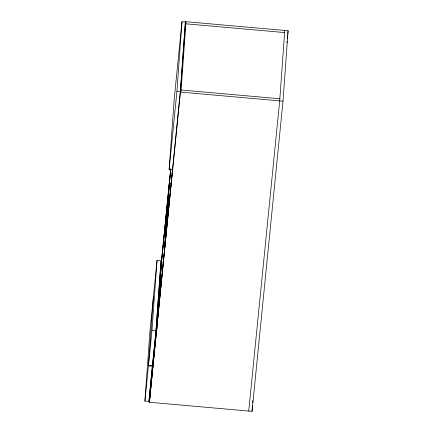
<?xml version="1.0" encoding="UTF-8"?>
<svg xmlns="http://www.w3.org/2000/svg" width="433" height="433" viewBox="0 0 433 433"><rect width="100%" height="100%" fill="white"/><g stroke="black" fill="none" stroke-linecap="round" stroke-linejoin="round"><path stroke-width="0.65" d="M152.941 359.736L148.947 401.44L144.909 401.082L149.948 331.369L153.466 296.123M144.909 401.082L148.427 365.831L153.509 295.701L157.027 260.45L161.065 260.807L156.026 330.52L152.508 365.766L148.47 365.409L151.988 330.163L157.027 260.45M148.947 401.44L149.428 394.734M149.32 402.252L180.28 92.067L185.367 21.65L288.091 30.748L282.998 101.16L252.038 411.35L149.32 402.252L149.856 394.793M149.677 398.815L149.964 394.257M150.029 394.939L149.726 397.602M155.967 330.325L156.042 329.302M161.531 262.192L156.632 328.376M172.513 169.682L169.146 169.384L174.185 99.671L181.968 21.704L186.006 22.061L180.967 91.769L176.929 91.412L181.968 21.704M164.421 251.297L169.298 183.229L171.419 183.413M169.411 183.235L164.513 249.419M185.481 21.661L180.388 92.072L149.428 402.262L172.507 169.352M252.038 411.35L252.477 405.315M252.666 402.63L252.812 400.622M284.79 30.456L279.696 100.867L248.737 411.058M169.146 169.384L176.929 91.412M160.464 266.793L161.065 260.807M160.6 266.246L156.075 328.831L157.179 328.928M160.924 266.571L170.662 169.005M160.638 270.03L160.773 268.682M160.973 266.663L170.77 169.016M161.081 266.674L161.282 264.655M161.417 263.313L169.076 186.607M169.211 185.259L170.819 169.108M149.499 395.096L152.697 363.092M153.06 359.428L155.977 330.238M286.879 42.856L287.014 41.514M287.285 38.824L287.62 35.457M287.756 34.11L288.091 30.748M185.216 23.761L284.633 32.567M180.431 89.95L279.848 98.756M180.28 92.067L282.998 101.16M169.157 185.773L164.372 251.963M163.539 262.371L161.417 262.187L156.492 330.92L161.276 264.731M156.069 328.918L157.168 329.015M151.988 330.163L156.026 330.52M148.427 365.831L152.465 366.188"/></g></svg>
